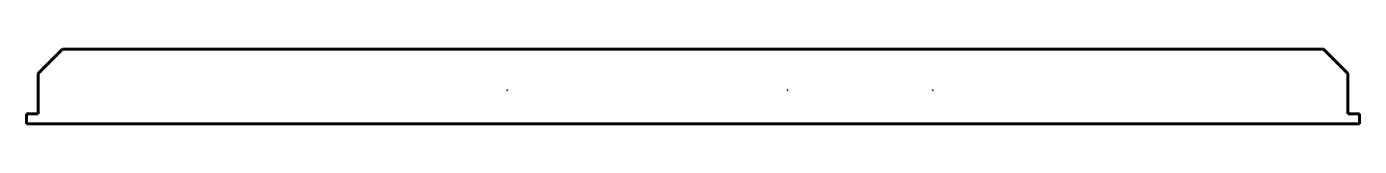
# Model space of a CAD drawing. Header units: millimetres. Extents: x -7 to 1972, y 157 to 268.
import ezdxf

# ---------------------------------------------------------------- set-up
doc = ezdxf.new("R2010")
doc.units = ezdxf.units.MM
for name, pattern in [('K5LT32768', [0]), ('K5LT32769', [0]), ('K5LT32770', [0])]:
    doc.linetypes.add(name, pattern=pattern)
doc.layers.add('Системный слой', color=7, linetype='Continuous')

msp = doc.modelspace()

# ---------------------------------------------------------------- linework, layer by layer
at = {"layer": 'Системный слой', "color": 7, "linetype": 'K5LT32769', "lineweight": 60}
for p, q in [((9.9, 232.3), (45.9, 268.3)), ((9.9, 232.3), (9.9, 172.3)), ((-7.1, 172.3), (-7.1, 157.3)), ((9.9, 172.3), (-7.1, 172.3))]:
    msp.add_line(p, q, dxfattribs=at)
at = {"layer": 'Системный слой', "color": 3, "linetype": 'K5LT32770', "lineweight": 60, "true_color": 0x00ff00}
for p, q in [((45.9, 268.3), (1918.9, 268.3)), ((-7.1, 157.3), (1971.9, 157.3))]:
    msp.add_line(p, q, dxfattribs=at)
at = {"layer": 'Системный слой', "color": 5, "linetype": 'K5LT32768', "lineweight": 60, "true_color": 0x0000ff}
for p, q in [((1954.9, 232.3), (1918.9, 268.3)), ((1954.9, 232.3), (1954.9, 172.3)), ((1954.9, 172.3), (1971.9, 172.3)), ((1971.9, 172.3), (1971.9, 157.3))]:
    msp.add_line(p, q, dxfattribs=at)
at = {"layer": 'Системный слой'}
for p in [(706.2, 207.3), (1122.9, 207.3), (1338.4, 207.3)]:
    msp.add_point(p, dxfattribs=at)

doc.saveas('drawing.dxf')
